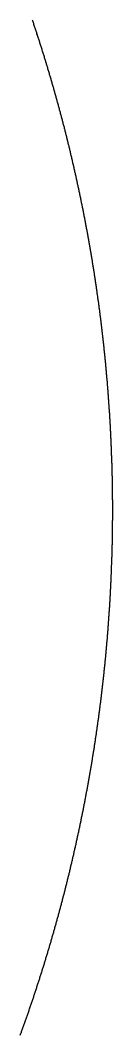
# Model space of a CAD drawing. Header units: metres. Extents: x -19.4 to 17.8, y -17.8 to 29.1.
# Drawn here: x 16.73 to 17.8, y -6.07 to 5.67 of the extents above; entities that cross this region are included whole.
import ezdxf

# ---------------------------------------------------------------- set-up
doc = ezdxf.new("R2010")
doc.units = ezdxf.units.M

msp = doc.modelspace()

# ---------------------------------------------------------------- linework, layer by layer
for p, q in [((16.877, 5.661), (16.873, 5.671)), ((16.881, 5.65), (16.877, 5.661)), ((16.884, 5.639), (16.881, 5.65)), ((16.888, 5.629), (16.884, 5.639)), ((16.891, 5.618), (16.888, 5.629)), ((16.895, 5.608), (16.891, 5.618)), ((16.898, 5.597), (16.895, 5.608)), ((16.902, 5.586), (16.898, 5.597)), ((16.905, 5.576), (16.902, 5.586)), ((16.909, 5.565), (16.905, 5.576)), ((16.912, 5.555), (16.909, 5.565)), ((16.916, 5.544), (16.912, 5.555)), ((16.919, 5.533), (16.916, 5.544)), ((16.923, 5.523), (16.919, 5.533)), ((16.926, 5.512), (16.923, 5.523)), ((16.93, 5.501), (16.926, 5.512)), ((16.933, 5.491), (16.93, 5.501)), ((16.937, 5.48), (16.933, 5.491)), ((16.94, 5.469), (16.937, 5.48)), ((16.943, 5.459), (16.94, 5.469)), ((16.947, 5.448), (16.943, 5.459)), ((16.95, 5.437), (16.947, 5.448)), ((16.954, 5.427), (16.95, 5.437)), ((16.957, 5.416), (16.954, 5.427)), ((16.96, 5.406), (16.957, 5.416)), ((16.964, 5.395), (16.96, 5.406)), ((16.967, 5.384), (16.964, 5.395)), ((16.971, 5.374), (16.967, 5.384)), ((16.974, 5.363), (16.971, 5.374)), ((16.977, 5.352), (16.974, 5.363)), ((16.981, 5.342), (16.977, 5.352)), ((16.984, 5.331), (16.981, 5.342)), ((16.987, 5.32), (16.984, 5.331)), ((16.991, 5.31), (16.987, 5.32)), ((16.994, 5.299), (16.991, 5.31)), ((16.997, 5.288), (16.994, 5.299)), ((17.001, 5.277), (16.997, 5.288)), ((17.004, 5.267), (17.001, 5.277)), ((17.007, 5.256), (17.004, 5.267)), ((17.011, 5.245), (17.007, 5.256)), ((17.014, 5.235), (17.011, 5.245)), ((17.017, 5.224), (17.014, 5.235)), ((17.021, 5.213), (17.017, 5.224)), ((17.024, 5.203), (17.021, 5.213)), ((17.027, 5.192), (17.024, 5.203)), ((17.03, 5.181), (17.027, 5.192)), ((17.034, 5.171), (17.03, 5.181)), ((17.037, 5.16), (17.034, 5.171)), ((17.04, 5.149), (17.037, 5.16)), ((17.043, 5.138), (17.04, 5.149)), ((17.047, 5.128), (17.043, 5.138)), ((17.05, 5.117), (17.047, 5.128)), ((17.053, 5.106), (17.05, 5.117)), ((17.056, 5.096), (17.053, 5.106)), ((17.059, 5.085), (17.056, 5.096)), ((17.063, 5.074), (17.059, 5.085)), ((17.066, 5.063), (17.063, 5.074)), ((17.069, 5.053), (17.066, 5.063)), ((17.072, 5.042), (17.069, 5.053)), ((17.075, 5.031), (17.072, 5.042)), ((17.078, 5.02), (17.075, 5.031)), ((17.082, 5.01), (17.078, 5.02)), ((17.085, 4.999), (17.082, 5.01)), ((17.088, 4.988), (17.085, 4.999)), ((17.091, 4.978), (17.088, 4.988)), ((17.094, 4.967), (17.091, 4.978)), ((17.097, 4.956), (17.094, 4.967)), ((17.1, 4.945), (17.097, 4.956)), ((17.103, 4.935), (17.1, 4.945)), ((17.106, 4.924), (17.103, 4.935)), ((17.11, 4.913), (17.106, 4.924)), ((17.113, 4.902), (17.11, 4.913)), ((17.116, 4.892), (17.113, 4.902)), ((17.119, 4.881), (17.116, 4.892)), ((17.122, 4.87), (17.119, 4.881)), ((17.125, 4.859), (17.122, 4.87)), ((17.128, 4.849), (17.125, 4.859)), ((17.131, 4.838), (17.128, 4.849)), ((17.134, 4.827), (17.131, 4.838)), ((17.137, 4.816), (17.134, 4.827)), ((17.14, 4.805), (17.137, 4.816)), ((17.143, 4.795), (17.14, 4.805)), ((17.146, 4.784), (17.143, 4.795)), ((17.149, 4.773), (17.146, 4.784)), ((17.152, 4.762), (17.149, 4.773)), ((17.155, 4.752), (17.152, 4.762)), ((17.158, 4.741), (17.155, 4.752)), ((17.161, 4.73), (17.158, 4.741)), ((17.164, 4.719), (17.161, 4.73)), ((17.167, 4.708), (17.164, 4.719)), ((17.17, 4.698), (17.167, 4.708)), ((17.173, 4.687), (17.17, 4.698)), ((17.176, 4.676), (17.173, 4.687)), ((17.179, 4.665), (17.176, 4.676)), ((17.182, 4.654), (17.179, 4.665)), ((17.185, 4.644), (17.182, 4.654)), ((17.188, 4.633), (17.185, 4.644)), ((17.19, 4.622), (17.188, 4.633)), ((17.193, 4.611), (17.19, 4.622)), ((17.196, 4.6), (17.193, 4.611)), ((17.199, 4.59), (17.196, 4.6)), ((17.202, 4.579), (17.199, 4.59)), ((17.205, 4.568), (17.202, 4.579)), ((17.208, 4.557), (17.205, 4.568)), ((17.211, 4.546), (17.208, 4.557)), ((17.213, 4.536), (17.211, 4.546)), ((17.216, 4.525), (17.213, 4.536)), ((17.219, 4.514), (17.216, 4.525)), ((17.222, 4.503), (17.219, 4.514)), ((17.225, 4.492), (17.222, 4.503)), ((17.228, 4.482), (17.225, 4.492)), ((17.23, 4.471), (17.228, 4.482)), ((17.233, 4.46), (17.23, 4.471)), ((17.236, 4.449), (17.233, 4.46)), ((17.239, 4.438), (17.236, 4.449)), ((17.242, 4.427), (17.239, 4.438)), ((17.244, 4.417), (17.242, 4.427)), ((17.247, 4.406), (17.244, 4.417)), ((17.25, 4.395), (17.247, 4.406)), ((17.253, 4.384), (17.25, 4.395)), ((17.255, 4.373), (17.253, 4.384)), ((17.258, 4.362), (17.255, 4.373)), ((17.261, 4.351), (17.258, 4.362)), ((17.264, 4.341), (17.261, 4.351)), ((17.266, 4.33), (17.264, 4.341)), ((17.269, 4.319), (17.266, 4.33)), ((17.272, 4.308), (17.269, 4.319)), ((17.275, 4.297), (17.272, 4.308)), ((17.277, 4.286), (17.275, 4.297)), ((17.28, 4.276), (17.277, 4.286)), ((17.283, 4.265), (17.28, 4.276)), ((17.285, 4.254), (17.283, 4.265)), ((17.288, 4.243), (17.285, 4.254)), ((17.291, 4.232), (17.288, 4.243)), ((17.293, 4.221), (17.291, 4.232)), ((17.296, 4.21), (17.293, 4.221)), ((17.299, 4.199), (17.296, 4.21)), ((17.301, 4.189), (17.299, 4.199)), ((17.304, 4.178), (17.301, 4.189)), ((17.306, 4.167), (17.304, 4.178)), ((17.309, 4.156), (17.306, 4.167)), ((17.312, 4.145), (17.309, 4.156)), ((17.314, 4.134), (17.312, 4.145)), ((17.317, 4.123), (17.314, 4.134)), ((17.319, 4.112), (17.317, 4.123)), ((17.322, 4.102), (17.319, 4.112)), ((17.325, 4.091), (17.322, 4.102)), ((17.327, 4.08), (17.325, 4.091)), ((17.33, 4.069), (17.327, 4.08)), ((17.332, 4.058), (17.33, 4.069)), ((17.335, 4.047), (17.332, 4.058)), ((17.337, 4.036), (17.335, 4.047)), ((17.34, 4.025), (17.337, 4.036)), ((17.342, 4.014), (17.34, 4.025)), ((17.345, 4.004), (17.342, 4.014)), ((17.347, 3.993), (17.345, 4.004)), ((17.35, 3.982), (17.347, 3.993)), ((17.352, 3.971), (17.35, 3.982)), ((17.355, 3.96), (17.352, 3.971)), ((17.357, 3.949), (17.355, 3.96)), ((17.36, 3.938), (17.357, 3.949)), ((17.362, 3.927), (17.36, 3.938)), ((17.365, 3.916), (17.362, 3.927)), ((17.367, 3.905), (17.365, 3.916)), ((17.37, 3.894), (17.367, 3.905)), ((17.372, 3.884), (17.37, 3.894)), ((17.375, 3.873), (17.372, 3.884)), ((17.377, 3.862), (17.375, 3.873)), ((17.379, 3.851), (17.377, 3.862)), ((17.382, 3.84), (17.379, 3.851)), ((17.384, 3.829), (17.382, 3.84)), ((17.387, 3.818), (17.384, 3.829)), ((17.389, 3.807), (17.387, 3.818)), ((17.391, 3.796), (17.389, 3.807)), ((17.394, 3.785), (17.391, 3.796)), ((17.396, 3.774), (17.394, 3.785)), ((17.399, 3.763), (17.396, 3.774)), ((17.401, 3.752), (17.399, 3.763)), ((17.403, 3.741), (17.401, 3.752)), ((17.406, 3.731), (17.403, 3.741)), ((17.408, 3.72), (17.406, 3.731)), ((17.41, 3.709), (17.408, 3.72)), ((17.413, 3.698), (17.41, 3.709)), ((17.415, 3.687), (17.413, 3.698)), ((17.417, 3.676), (17.415, 3.687)), ((17.42, 3.665), (17.417, 3.676)), ((17.422, 3.654), (17.42, 3.665)), ((17.424, 3.643), (17.422, 3.654)), ((17.426, 3.632), (17.424, 3.643)), ((17.429, 3.621), (17.426, 3.632)), ((17.431, 3.61), (17.429, 3.621)), ((17.433, 3.599), (17.431, 3.61)), ((17.436, 3.588), (17.433, 3.599)), ((17.438, 3.577), (17.436, 3.588)), ((17.44, 3.566), (17.438, 3.577)), ((17.442, 3.555), (17.44, 3.566)), ((17.445, 3.544), (17.442, 3.555)), ((17.447, 3.533), (17.445, 3.544)), ((17.449, 3.522), (17.447, 3.533)), ((17.451, 3.512), (17.449, 3.522)), ((17.453, 3.501), (17.451, 3.512)), ((17.456, 3.49), (17.453, 3.501)), ((17.458, 3.479), (17.456, 3.49)), ((17.46, 3.468), (17.458, 3.479)), ((17.462, 3.457), (17.46, 3.468)), ((17.464, 3.446), (17.462, 3.457)), ((17.466, 3.435), (17.464, 3.446)), ((17.469, 3.424), (17.466, 3.435)), ((17.471, 3.413), (17.469, 3.424)), ((17.473, 3.402), (17.471, 3.413)), ((17.475, 3.391), (17.473, 3.402)), ((17.477, 3.38), (17.475, 3.391)), ((17.479, 3.369), (17.477, 3.38)), ((17.481, 3.358), (17.479, 3.369)), ((17.483, 3.347), (17.481, 3.358)), ((17.486, 3.336), (17.483, 3.347)), ((17.488, 3.325), (17.486, 3.336)), ((17.49, 3.314), (17.488, 3.325)), ((17.492, 3.303), (17.49, 3.314)), ((17.494, 3.292), (17.492, 3.303)), ((17.496, 3.281), (17.494, 3.292)), ((17.498, 3.27), (17.496, 3.281)), ((17.5, 3.259), (17.498, 3.27)), ((17.502, 3.248), (17.5, 3.259)), ((17.504, 3.237), (17.502, 3.248)), ((17.506, 3.226), (17.504, 3.237)), ((17.508, 3.215), (17.506, 3.226)), ((17.51, 3.204), (17.508, 3.215)), ((17.512, 3.193), (17.51, 3.204)), ((17.514, 3.182), (17.512, 3.193)), ((17.516, 3.171), (17.514, 3.182)), ((17.518, 3.16), (17.516, 3.171)), ((17.52, 3.149), (17.518, 3.16)), ((17.522, 3.138), (17.52, 3.149)), ((17.524, 3.127), (17.522, 3.138)), ((17.526, 3.116), (17.524, 3.127)), ((17.528, 3.105), (17.526, 3.116)), ((17.53, 3.094), (17.528, 3.105)), ((17.532, 3.083), (17.53, 3.094)), ((17.534, 3.072), (17.532, 3.083)), ((17.536, 3.061), (17.534, 3.072)), ((17.538, 3.05), (17.536, 3.061)), ((17.54, 3.039), (17.538, 3.05)), ((17.542, 3.028), (17.54, 3.039)), ((17.543, 3.017), (17.542, 3.028)), ((17.545, 3.006), (17.543, 3.017)), ((17.547, 2.995), (17.545, 3.006)), ((17.549, 2.984), (17.547, 2.995)), ((17.551, 2.973), (17.549, 2.984)), ((17.553, 2.962), (17.551, 2.973)), ((17.555, 2.951), (17.553, 2.962)), ((17.557, 2.94), (17.555, 2.951)), ((17.558, 2.928), (17.557, 2.94)), ((17.56, 2.917), (17.558, 2.928)), ((17.562, 2.906), (17.56, 2.917)), ((17.564, 2.895), (17.562, 2.906)), ((17.566, 2.884), (17.564, 2.895)), ((17.567, 2.873), (17.566, 2.884)), ((17.569, 2.862), (17.567, 2.873)), ((17.571, 2.851), (17.569, 2.862)), ((17.573, 2.84), (17.571, 2.851)), ((17.575, 2.829), (17.573, 2.84)), ((17.576, 2.818), (17.575, 2.829)), ((17.578, 2.807), (17.576, 2.818)), ((17.58, 2.796), (17.578, 2.807)), ((17.582, 2.785), (17.58, 2.796)), ((17.583, 2.774), (17.582, 2.785)), ((17.585, 2.763), (17.583, 2.774)), ((17.587, 2.752), (17.585, 2.763)), ((17.589, 2.741), (17.587, 2.752)), ((17.59, 2.73), (17.589, 2.741)), ((17.592, 2.719), (17.59, 2.73)), ((17.594, 2.708), (17.592, 2.719)), ((17.595, 2.697), (17.594, 2.708)), ((17.597, 2.685), (17.595, 2.697)), ((17.599, 2.674), (17.597, 2.685)), ((17.601, 2.663), (17.599, 2.674)), ((17.602, 2.652), (17.601, 2.663)), ((17.604, 2.641), (17.602, 2.652)), ((17.606, 2.63), (17.604, 2.641)), ((17.607, 2.619), (17.606, 2.63)), ((17.609, 2.608), (17.607, 2.619)), ((17.61, 2.597), (17.609, 2.608)), ((17.612, 2.586), (17.61, 2.597)), ((17.614, 2.575), (17.612, 2.586)), ((17.615, 2.564), (17.614, 2.575)), ((17.617, 2.553), (17.615, 2.564)), ((17.619, 2.542), (17.617, 2.553)), ((17.62, 2.531), (17.619, 2.542)), ((17.622, 2.519), (17.62, 2.531)), ((17.623, 2.508), (17.622, 2.519)), ((17.625, 2.497), (17.623, 2.508)), ((17.626, 2.486), (17.625, 2.497)), ((17.628, 2.475), (17.626, 2.486)), ((17.63, 2.464), (17.628, 2.475)), ((17.631, 2.453), (17.63, 2.464)), ((17.633, 2.442), (17.631, 2.453)), ((17.634, 2.431), (17.633, 2.442)), ((17.636, 2.42), (17.634, 2.431)), ((17.637, 2.409), (17.636, 2.42)), ((17.639, 2.398), (17.637, 2.409)), ((17.64, 2.387), (17.639, 2.398)), ((17.642, 2.375), (17.64, 2.387)), ((17.643, 2.364), (17.642, 2.375)), ((17.645, 2.353), (17.643, 2.364)), ((17.646, 2.342), (17.645, 2.353)), ((17.648, 2.331), (17.646, 2.342)), ((17.649, 2.32), (17.648, 2.331)), ((17.651, 2.309), (17.649, 2.32)), ((17.652, 2.298), (17.651, 2.309)), ((17.653, 2.287), (17.652, 2.298)), ((17.655, 2.276), (17.653, 2.287)), ((17.656, 2.265), (17.655, 2.276)), ((17.658, 2.253), (17.656, 2.265)), ((17.659, 2.242), (17.658, 2.253)), ((17.661, 2.231), (17.659, 2.242)), ((17.662, 2.22), (17.661, 2.231)), ((17.663, 2.209), (17.662, 2.22)), ((17.665, 2.198), (17.663, 2.209)), ((17.666, 2.187), (17.665, 2.198)), ((17.667, 2.176), (17.666, 2.187)), ((17.669, 2.165), (17.667, 2.176)), ((17.67, 2.154), (17.669, 2.165)), ((17.672, 2.142), (17.67, 2.154)), ((17.673, 2.131), (17.672, 2.142)), ((17.674, 2.12), (17.673, 2.131)), ((17.676, 2.109), (17.674, 2.12)), ((17.677, 2.098), (17.676, 2.109)), ((17.678, 2.087), (17.677, 2.098)), ((17.679, 2.076), (17.678, 2.087)), ((17.681, 2.065), (17.679, 2.076)), ((17.682, 2.054), (17.681, 2.065)), ((17.683, 2.042), (17.682, 2.054)), ((17.685, 2.031), (17.683, 2.042)), ((17.686, 2.02), (17.685, 2.031)), ((17.687, 2.009), (17.686, 2.02)), ((17.688, 1.998), (17.687, 2.009)), ((17.69, 1.987), (17.688, 1.998)), ((17.691, 1.976), (17.69, 1.987)), ((17.692, 1.965), (17.691, 1.976)), ((17.693, 1.954), (17.692, 1.965)), ((17.695, 1.942), (17.693, 1.954)), ((17.696, 1.931), (17.695, 1.942)), ((17.697, 1.92), (17.696, 1.931)), ((17.698, 1.909), (17.697, 1.92)), ((17.699, 1.898), (17.698, 1.909)), ((17.701, 1.887), (17.699, 1.898)), ((17.702, 1.876), (17.701, 1.887)), ((17.703, 1.865), (17.702, 1.876)), ((17.704, 1.853), (17.703, 1.865)), ((17.705, 1.842), (17.704, 1.853)), ((17.706, 1.831), (17.705, 1.842)), ((17.708, 1.82), (17.706, 1.831)), ((17.709, 1.809), (17.708, 1.82)), ((17.71, 1.798), (17.709, 1.809)), ((17.711, 1.787), (17.71, 1.798)), ((17.712, 1.776), (17.711, 1.787)), ((17.713, 1.764), (17.712, 1.776)), ((17.714, 1.753), (17.713, 1.764)), ((17.715, 1.742), (17.714, 1.753)), ((17.717, 1.731), (17.715, 1.742)), ((17.718, 1.72), (17.717, 1.731)), ((17.719, 1.709), (17.718, 1.72)), ((17.72, 1.698), (17.719, 1.709)), ((17.721, 1.687), (17.72, 1.698)), ((17.722, 1.675), (17.721, 1.687)), ((17.723, 1.664), (17.722, 1.675)), ((17.724, 1.653), (17.723, 1.664)), ((17.725, 1.642), (17.724, 1.653)), ((17.726, 1.631), (17.725, 1.642)), ((17.727, 1.62), (17.726, 1.631)), ((17.728, 1.609), (17.727, 1.62)), ((17.729, 1.597), (17.728, 1.609)), ((17.73, 1.586), (17.729, 1.597)), ((17.731, 1.575), (17.73, 1.586)), ((17.732, 1.564), (17.731, 1.575)), ((17.733, 1.553), (17.732, 1.564)), ((17.734, 1.542), (17.733, 1.553)), ((17.735, 1.531), (17.734, 1.542)), ((17.736, 1.519), (17.735, 1.531)), ((17.737, 1.508), (17.736, 1.519)), ((17.738, 1.497), (17.737, 1.508)), ((17.739, 1.486), (17.738, 1.497)), ((17.74, 1.475), (17.739, 1.486)), ((17.741, 1.464), (17.74, 1.475)), ((17.742, 1.453), (17.741, 1.464)), ((17.742, 1.441), (17.742, 1.453)), ((17.743, 1.43), (17.742, 1.441)), ((17.744, 1.419), (17.743, 1.43)), ((17.745, 1.408), (17.744, 1.419)), ((17.746, 1.397), (17.745, 1.408)), ((17.747, 1.386), (17.746, 1.397)), ((17.748, 1.374), (17.747, 1.386)), ((17.749, 1.363), (17.748, 1.374)), ((17.749, 1.352), (17.749, 1.363)), ((17.75, 1.341), (17.749, 1.352)), ((17.751, 1.33), (17.75, 1.341)), ((17.752, 1.319), (17.751, 1.33)), ((17.753, 1.308), (17.752, 1.319)), ((17.754, 1.296), (17.753, 1.308)), ((17.754, 1.285), (17.754, 1.296)), ((17.755, 1.274), (17.754, 1.285)), ((17.756, 1.263), (17.755, 1.274)), ((17.757, 1.252), (17.756, 1.263)), ((17.758, 1.241), (17.757, 1.252)), ((17.758, 1.229), (17.758, 1.241)), ((17.759, 1.218), (17.758, 1.229)), ((17.76, 1.207), (17.759, 1.218)), ((17.761, 1.196), (17.76, 1.207)), ((17.761, 1.185), (17.761, 1.196)), ((17.762, 1.174), (17.761, 1.185)), ((17.763, 1.162), (17.762, 1.174)), ((17.764, 1.151), (17.763, 1.162)), ((17.764, 1.14), (17.764, 1.151)), ((17.765, 1.129), (17.764, 1.14)), ((17.766, 1.118), (17.765, 1.129)), ((17.766, 1.107), (17.766, 1.118)), ((17.767, 1.096), (17.766, 1.107)), ((17.768, 1.084), (17.767, 1.096)), ((17.769, 1.073), (17.768, 1.084)), ((17.769, 1.062), (17.769, 1.073)), ((17.77, 1.051), (17.769, 1.062)), ((17.771, 1.04), (17.77, 1.051)), ((17.771, 1.029), (17.771, 1.04)), ((17.772, 1.017), (17.771, 1.029)), ((17.772, 1.006), (17.772, 1.017)), ((17.773, 0.995), (17.772, 1.006)), ((17.774, 0.984), (17.773, 0.995)), ((17.774, 0.973), (17.774, 0.984)), ((17.775, 0.962), (17.774, 0.973)), ((17.776, 0.95), (17.775, 0.962)), ((17.776, 0.939), (17.776, 0.95)), ((17.777, 0.928), (17.776, 0.939)), ((17.777, 0.917), (17.777, 0.928)), ((17.778, 0.906), (17.777, 0.917)), ((17.778, 0.894), (17.778, 0.906)), ((17.779, 0.883), (17.778, 0.894)), ((17.78, 0.872), (17.779, 0.883)), ((17.78, 0.861), (17.78, 0.872)), ((17.781, 0.85), (17.78, 0.861)), ((17.781, 0.839), (17.781, 0.85)), ((17.782, 0.827), (17.781, 0.839)), ((17.782, 0.816), (17.782, 0.827)), ((17.783, 0.805), (17.782, 0.816)), ((17.783, 0.794), (17.783, 0.805)), ((17.784, 0.783), (17.783, 0.794)), ((17.784, 0.772), (17.784, 0.783)), ((17.785, 0.76), (17.784, 0.772)), ((17.785, 0.749), (17.785, 0.76)), ((17.786, 0.738), (17.785, 0.749)), ((17.786, 0.727), (17.786, 0.738)), ((17.787, 0.716), (17.786, 0.727)), ((17.787, 0.705), (17.787, 0.716)), ((17.787, 0.693), (17.787, 0.705)), ((17.788, 0.682), (17.787, 0.693)), ((17.788, 0.671), (17.788, 0.682)), ((17.789, 0.66), (17.788, 0.671)), ((17.789, 0.649), (17.789, 0.66)), ((17.789, 0.637), (17.789, 0.649)), ((17.79, 0.626), (17.789, 0.637)), ((17.79, 0.615), (17.79, 0.626)), ((17.791, 0.604), (17.79, 0.615)), ((17.791, 0.593), (17.791, 0.604)), ((17.791, 0.582), (17.791, 0.593)), ((17.792, 0.57), (17.791, 0.582)), ((17.792, 0.559), (17.792, 0.57)), ((17.792, 0.548), (17.792, 0.559)), ((17.793, 0.537), (17.792, 0.548)), ((17.793, 0.526), (17.793, 0.537)), ((17.793, 0.514), (17.793, 0.526)), ((17.794, 0.503), (17.793, 0.514)), ((17.794, 0.492), (17.794, 0.503)), ((17.794, 0.481), (17.794, 0.492)), ((17.795, 0.47), (17.794, 0.481)), ((17.795, 0.459), (17.795, 0.47)), ((17.795, 0.447), (17.795, 0.459)), ((17.796, 0.436), (17.795, 0.447)), ((17.796, 0.425), (17.796, 0.436)), ((17.796, 0.414), (17.796, 0.425)), ((17.796, 0.403), (17.796, 0.414)), ((17.797, 0.391), (17.796, 0.403)), ((17.797, 0.38), (17.797, 0.391)), ((17.797, 0.369), (17.797, 0.38)), ((17.797, 0.358), (17.797, 0.369)), ((17.798, 0.347), (17.797, 0.358)), ((17.798, 0.336), (17.798, 0.347)), ((17.798, 0.324), (17.798, 0.336)), ((17.798, 0.313), (17.798, 0.324)), ((17.798, 0.302), (17.798, 0.313)), ((17.799, 0.291), (17.798, 0.302)), ((17.799, 0.28), (17.799, 0.291)), ((17.799, 0.268), (17.799, 0.28)), ((17.799, 0.257), (17.799, 0.268)), ((17.799, 0.246), (17.799, 0.257)), ((17.799, 0.235), (17.799, 0.246)), ((17.799, 0.224), (17.799, 0.235)), ((17.8, 0.213), (17.799, 0.224)), ((17.8, 0.201), (17.8, 0.213)), ((17.8, 0.19), (17.8, 0.201)), ((17.8, 0.179), (17.8, 0.19)), ((17.8, 0.168), (17.8, 0.179)), ((17.8, 0.157), (17.8, 0.168)), ((17.8, 0.145), (17.8, 0.157)), ((17.8, 0.134), (17.8, 0.145)), ((17.8, 0.123), (17.8, 0.134)), ((17.801, 0.112), (17.8, 0.123)), ((17.801, 0.101), (17.801, 0.112)), ((17.801, 0.089), (17.801, 0.101)), ((17.801, 0.078), (17.801, 0.089)), ((17.801, 0.067), (17.801, 0.078)), ((17.801, 0.056), (17.801, 0.067)), ((17.801, 0.045), (17.801, 0.056)), ((17.801, 0.034), (17.801, 0.045)), ((17.801, 0.022), (17.801, 0.034)), ((17.801, 0.011), (17.801, 0.022)), ((17.801, 0), (17.801, 0.011)), ((17.801, 0), (17.801, 0)), ((17.8, -0.123), (17.801, -0.112)), ((17.801, -0.011), (17.801, 0)), ((17.801, -0.022), (17.801, -0.011)), ((17.801, -0.034), (17.801, -0.022)), ((17.801, -0.045), (17.801, -0.034)), ((17.801, -0.056), (17.801, -0.045)), ((17.801, -0.067), (17.801, -0.056)), ((17.801, -0.078), (17.801, -0.067)), ((17.801, -0.089), (17.801, -0.078)), ((17.801, -0.101), (17.801, -0.089)), ((17.801, -0.112), (17.801, -0.101)), ((17.799, -0.224), (17.8, -0.213)), ((17.799, -0.235), (17.799, -0.224)), ((17.8, -0.134), (17.8, -0.123)), ((17.8, -0.145), (17.8, -0.134)), ((17.8, -0.157), (17.8, -0.145)), ((17.8, -0.168), (17.8, -0.157)), ((17.8, -0.179), (17.8, -0.168)), ((17.8, -0.19), (17.8, -0.179)), ((17.8, -0.201), (17.8, -0.19)), ((17.8, -0.213), (17.8, -0.201)), ((17.797, -0.358), (17.798, -0.347)), ((17.798, -0.302), (17.799, -0.291)), ((17.798, -0.313), (17.798, -0.302)), ((17.798, -0.324), (17.798, -0.313)), ((17.798, -0.336), (17.798, -0.324)), ((17.798, -0.347), (17.798, -0.336)), ((17.799, -0.246), (17.799, -0.235)), ((17.799, -0.257), (17.799, -0.246)), ((17.799, -0.268), (17.799, -0.257)), ((17.799, -0.28), (17.799, -0.268)), ((17.799, -0.291), (17.799, -0.28)), ((17.795, -0.447), (17.796, -0.436)), ((17.795, -0.459), (17.795, -0.447)), ((17.795, -0.47), (17.795, -0.459)), ((17.796, -0.403), (17.797, -0.391)), ((17.796, -0.414), (17.796, -0.403)), ((17.796, -0.425), (17.796, -0.414)), ((17.796, -0.436), (17.796, -0.425)), ((17.797, -0.369), (17.797, -0.358)), ((17.797, -0.38), (17.797, -0.369)), ((17.797, -0.391), (17.797, -0.38)), ((17.791, -0.582), (17.792, -0.57)), ((17.791, -0.593), (17.791, -0.582)), ((17.792, -0.548), (17.793, -0.537)), ((17.792, -0.559), (17.792, -0.548)), ((17.792, -0.57), (17.792, -0.559)), ((17.793, -0.514), (17.794, -0.503)), ((17.793, -0.526), (17.793, -0.514)), ((17.793, -0.537), (17.793, -0.526)), ((17.794, -0.481), (17.795, -0.47)), ((17.794, -0.492), (17.794, -0.481)), ((17.794, -0.503), (17.794, -0.492)), ((17.787, -0.693), (17.788, -0.682)), ((17.787, -0.705), (17.787, -0.693)), ((17.788, -0.671), (17.789, -0.66)), ((17.788, -0.682), (17.788, -0.671)), ((17.789, -0.637), (17.79, -0.626)), ((17.789, -0.649), (17.789, -0.637)), ((17.789, -0.66), (17.789, -0.649)), ((17.79, -0.615), (17.791, -0.604)), ((17.79, -0.626), (17.79, -0.615)), ((17.791, -0.604), (17.791, -0.593)), ((17.782, -0.816), (17.783, -0.805)), ((17.782, -0.827), (17.782, -0.816)), ((17.783, -0.794), (17.784, -0.783)), ((17.783, -0.805), (17.783, -0.794)), ((17.784, -0.772), (17.785, -0.76)), ((17.784, -0.783), (17.784, -0.772)), ((17.785, -0.749), (17.786, -0.738)), ((17.785, -0.76), (17.785, -0.749)), ((17.786, -0.727), (17.787, -0.716)), ((17.786, -0.738), (17.786, -0.727)), ((17.787, -0.716), (17.787, -0.705)), ((17.776, -0.939), (17.777, -0.928)), ((17.777, -0.917), (17.778, -0.906)), ((17.777, -0.928), (17.777, -0.917)), ((17.778, -0.894), (17.779, -0.883)), ((17.778, -0.906), (17.778, -0.894)), ((17.779, -0.883), (17.78, -0.872)), ((17.78, -0.861), (17.781, -0.85)), ((17.78, -0.872), (17.78, -0.861)), ((17.781, -0.839), (17.782, -0.827)), ((17.781, -0.85), (17.781, -0.839)), ((17.769, -1.062), (17.77, -1.051)), ((17.77, -1.051), (17.771, -1.04)), ((17.771, -1.029), (17.772, -1.017)), ((17.771, -1.04), (17.771, -1.029)), ((17.772, -1.006), (17.773, -0.995)), ((17.772, -1.017), (17.772, -1.006)), ((17.773, -0.995), (17.774, -0.984)), ((17.774, -0.973), (17.775, -0.962)), ((17.774, -0.984), (17.774, -0.973)), ((17.775, -0.962), (17.776, -0.95)), ((17.776, -0.95), (17.776, -0.939)), ((17.762, -1.174), (17.763, -1.162)), ((17.763, -1.162), (17.764, -1.151)), ((17.764, -1.14), (17.765, -1.129)), ((17.764, -1.151), (17.764, -1.14)), ((17.765, -1.129), (17.766, -1.118)), ((17.766, -1.107), (17.767, -1.096)), ((17.766, -1.118), (17.766, -1.107)), ((17.767, -1.096), (17.768, -1.084)), ((17.768, -1.084), (17.769, -1.073)), ((17.769, -1.073), (17.769, -1.062)), ((17.754, -1.285), (17.755, -1.274)), ((17.754, -1.296), (17.754, -1.285)), ((17.755, -1.274), (17.756, -1.263)), ((17.756, -1.263), (17.757, -1.252)), ((17.757, -1.252), (17.758, -1.241)), ((17.758, -1.229), (17.759, -1.218)), ((17.758, -1.241), (17.758, -1.229)), ((17.759, -1.218), (17.76, -1.207)), ((17.76, -1.207), (17.761, -1.196)), ((17.761, -1.185), (17.762, -1.174)), ((17.761, -1.196), (17.761, -1.185)), ((17.744, -1.419), (17.745, -1.408)), ((17.745, -1.408), (17.746, -1.397)), ((17.746, -1.397), (17.747, -1.386)), ((17.747, -1.386), (17.748, -1.374)), ((17.748, -1.374), (17.749, -1.363)), ((17.749, -1.352), (17.75, -1.341)), ((17.749, -1.363), (17.749, -1.352)), ((17.75, -1.341), (17.751, -1.33)), ((17.751, -1.33), (17.752, -1.319)), ((17.752, -1.319), (17.753, -1.308)), ((17.753, -1.308), (17.754, -1.296)), ((17.735, -1.531), (17.736, -1.519)), ((17.736, -1.519), (17.737, -1.508)), ((17.737, -1.508), (17.738, -1.497)), ((17.738, -1.497), (17.739, -1.486)), ((17.739, -1.486), (17.74, -1.475)), ((17.74, -1.475), (17.741, -1.464)), ((17.741, -1.464), (17.742, -1.453)), ((17.742, -1.441), (17.743, -1.43)), ((17.742, -1.453), (17.742, -1.441)), ((17.743, -1.43), (17.744, -1.419)), ((17.724, -1.653), (17.725, -1.642)), ((17.725, -1.642), (17.726, -1.631)), ((17.726, -1.631), (17.727, -1.62)), ((17.727, -1.62), (17.728, -1.609)), ((17.728, -1.609), (17.729, -1.597)), ((17.729, -1.597), (17.73, -1.586)), ((17.73, -1.586), (17.731, -1.575)), ((17.731, -1.575), (17.732, -1.564)), ((17.732, -1.564), (17.733, -1.553)), ((17.733, -1.553), (17.734, -1.542)), ((17.734, -1.542), (17.735, -1.531)), ((17.713, -1.764), (17.714, -1.753)), ((17.714, -1.753), (17.715, -1.742)), ((17.715, -1.742), (17.717, -1.731)), ((17.717, -1.731), (17.718, -1.72)), ((17.718, -1.72), (17.719, -1.709)), ((17.719, -1.709), (17.72, -1.698)), ((17.72, -1.698), (17.721, -1.687)), ((17.721, -1.687), (17.722, -1.675)), ((17.722, -1.675), (17.723, -1.664)), ((17.723, -1.664), (17.724, -1.653)), ((17.701, -1.887), (17.702, -1.876)), ((17.702, -1.876), (17.703, -1.865)), ((17.703, -1.865), (17.704, -1.853)), ((17.704, -1.853), (17.705, -1.842)), ((17.705, -1.842), (17.706, -1.831)), ((17.706, -1.831), (17.708, -1.82)), ((17.708, -1.82), (17.709, -1.809)), ((17.709, -1.809), (17.71, -1.798)), ((17.71, -1.798), (17.711, -1.787)), ((17.711, -1.787), (17.712, -1.776)), ((17.712, -1.776), (17.713, -1.764)), ((17.688, -1.998), (17.69, -1.987)), ((17.69, -1.987), (17.691, -1.976)), ((17.691, -1.976), (17.692, -1.965)), ((17.692, -1.965), (17.693, -1.954)), ((17.693, -1.954), (17.695, -1.942)), ((17.695, -1.942), (17.696, -1.931)), ((17.696, -1.931), (17.697, -1.92)), ((17.697, -1.92), (17.698, -1.909)), ((17.698, -1.909), (17.699, -1.898)), ((17.699, -1.898), (17.701, -1.887)), ((17.674, -2.12), (17.676, -2.109)), ((17.676, -2.109), (17.677, -2.098)), ((17.677, -2.098), (17.678, -2.087)), ((17.678, -2.087), (17.679, -2.076)), ((17.679, -2.076), (17.681, -2.065)), ((17.681, -2.065), (17.682, -2.054)), ((17.682, -2.054), (17.683, -2.042)), ((17.683, -2.042), (17.685, -2.031)), ((17.685, -2.031), (17.686, -2.02)), ((17.686, -2.02), (17.687, -2.009)), ((17.687, -2.009), (17.688, -1.998)), ((17.661, -2.231), (17.662, -2.22)), ((17.662, -2.22), (17.663, -2.209)), ((17.663, -2.209), (17.665, -2.198)), ((17.665, -2.198), (17.666, -2.187)), ((17.666, -2.187), (17.667, -2.176)), ((17.667, -2.176), (17.669, -2.165)), ((17.669, -2.165), (17.67, -2.154)), ((17.67, -2.154), (17.672, -2.142)), ((17.672, -2.142), (17.673, -2.131)), ((17.673, -2.131), (17.674, -2.12)), ((17.645, -2.353), (17.646, -2.342)), ((17.646, -2.342), (17.648, -2.331)), ((17.648, -2.331), (17.649, -2.32)), ((17.649, -2.32), (17.651, -2.309)), ((17.651, -2.309), (17.652, -2.298)), ((17.652, -2.298), (17.653, -2.287)), ((17.653, -2.287), (17.655, -2.276)), ((17.655, -2.276), (17.656, -2.265)), ((17.656, -2.265), (17.658, -2.253)), ((17.658, -2.253), (17.659, -2.242)), ((17.659, -2.242), (17.661, -2.231)), ((17.628, -2.475), (17.63, -2.464)), ((17.63, -2.464), (17.631, -2.453)), ((17.631, -2.453), (17.633, -2.442)), ((17.633, -2.442), (17.634, -2.431)), ((17.634, -2.431), (17.636, -2.42)), ((17.636, -2.42), (17.637, -2.409)), ((17.637, -2.409), (17.639, -2.398)), ((17.639, -2.398), (17.64, -2.387)), ((17.64, -2.387), (17.642, -2.375)), ((17.642, -2.375), (17.643, -2.364)), ((17.643, -2.364), (17.645, -2.353)), ((17.612, -2.586), (17.614, -2.575)), ((17.614, -2.575), (17.615, -2.564)), ((17.615, -2.564), (17.617, -2.553)), ((17.617, -2.553), (17.619, -2.542)), ((17.619, -2.542), (17.62, -2.531)), ((17.62, -2.531), (17.622, -2.519)), ((17.622, -2.519), (17.623, -2.508)), ((17.623, -2.508), (17.625, -2.497)), ((17.625, -2.497), (17.626, -2.486)), ((17.626, -2.486), (17.628, -2.475)), ((17.594, -2.708), (17.595, -2.697)), ((17.595, -2.697), (17.597, -2.685)), ((17.597, -2.685), (17.599, -2.674)), ((17.599, -2.674), (17.601, -2.663)), ((17.601, -2.663), (17.602, -2.652)), ((17.602, -2.652), (17.604, -2.641)), ((17.604, -2.641), (17.606, -2.63)), ((17.606, -2.63), (17.607, -2.619)), ((17.607, -2.619), (17.609, -2.608)), ((17.609, -2.608), (17.61, -2.597)), ((17.61, -2.597), (17.612, -2.586)), ((17.576, -2.818), (17.578, -2.807)), ((17.578, -2.807), (17.58, -2.796)), ((17.58, -2.796), (17.582, -2.785)), ((17.582, -2.785), (17.583, -2.774)), ((17.583, -2.774), (17.585, -2.763)), ((17.585, -2.763), (17.587, -2.752)), ((17.587, -2.752), (17.589, -2.741)), ((17.589, -2.741), (17.59, -2.73)), ((17.59, -2.73), (17.592, -2.719)), ((17.592, -2.719), (17.594, -2.708)), ((17.557, -2.94), (17.558, -2.928)), ((17.558, -2.928), (17.56, -2.917)), ((17.56, -2.917), (17.562, -2.906)), ((17.562, -2.906), (17.564, -2.895)), ((17.564, -2.895), (17.566, -2.884)), ((17.566, -2.884), (17.567, -2.873)), ((17.567, -2.873), (17.569, -2.862)), ((17.569, -2.862), (17.571, -2.851)), ((17.571, -2.851), (17.573, -2.84)), ((17.573, -2.84), (17.575, -2.829)), ((17.575, -2.829), (17.576, -2.818)), ((17.536, -3.061), (17.538, -3.05)), ((17.538, -3.05), (17.54, -3.039)), ((17.54, -3.039), (17.542, -3.028)), ((17.542, -3.028), (17.543, -3.017)), ((17.543, -3.017), (17.545, -3.006)), ((17.545, -3.006), (17.547, -2.995)), ((17.547, -2.995), (17.549, -2.984)), ((17.549, -2.984), (17.551, -2.973)), ((17.551, -2.973), (17.553, -2.962)), ((17.553, -2.962), (17.555, -2.951)), ((17.555, -2.951), (17.557, -2.94)), ((17.516, -3.171), (17.518, -3.16)), ((17.518, -3.16), (17.52, -3.149)), ((17.52, -3.149), (17.522, -3.138)), ((17.522, -3.138), (17.524, -3.127)), ((17.524, -3.127), (17.526, -3.116)), ((17.526, -3.116), (17.528, -3.105)), ((17.528, -3.105), (17.53, -3.094)), ((17.53, -3.094), (17.532, -3.083)), ((17.532, -3.083), (17.534, -3.072)), ((17.534, -3.072), (17.536, -3.061)), ((17.494, -3.292), (17.496, -3.281)), ((17.496, -3.281), (17.498, -3.27)), ((17.498, -3.27), (17.5, -3.259)), ((17.5, -3.259), (17.502, -3.248)), ((17.502, -3.248), (17.504, -3.237)), ((17.504, -3.237), (17.506, -3.226)), ((17.506, -3.226), (17.508, -3.215)), ((17.508, -3.215), (17.51, -3.204)), ((17.51, -3.204), (17.512, -3.193)), ((17.512, -3.193), (17.514, -3.182)), ((17.514, -3.182), (17.516, -3.171)), ((17.471, -3.413), (17.473, -3.402)), ((17.473, -3.402), (17.475, -3.391)), ((17.475, -3.391), (17.477, -3.38)), ((17.477, -3.38), (17.479, -3.369)), ((17.479, -3.369), (17.481, -3.358)), ((17.481, -3.358), (17.483, -3.347)), ((17.483, -3.347), (17.486, -3.336)), ((17.486, -3.336), (17.488, -3.325)), ((17.488, -3.325), (17.49, -3.314)), ((17.49, -3.314), (17.492, -3.303)), ((17.492, -3.303), (17.494, -3.292)), ((17.449, -3.522), (17.451, -3.512)), ((17.451, -3.512), (17.453, -3.501)), ((17.453, -3.501), (17.456, -3.49)), ((17.456, -3.49), (17.458, -3.479)), ((17.458, -3.479), (17.46, -3.468)), ((17.46, -3.468), (17.462, -3.457)), ((17.462, -3.457), (17.464, -3.446)), ((17.464, -3.446), (17.466, -3.435)), ((17.466, -3.435), (17.469, -3.424)), ((17.469, -3.424), (17.471, -3.413)), ((17.424, -3.643), (17.426, -3.632)), ((17.426, -3.632), (17.429, -3.621)), ((17.429, -3.621), (17.431, -3.61)), ((17.431, -3.61), (17.433, -3.599)), ((17.433, -3.599), (17.435, -3.588)), ((17.435, -3.588), (17.438, -3.577)), ((17.438, -3.577), (17.44, -3.566)), ((17.44, -3.566), (17.442, -3.555)), ((17.442, -3.555), (17.444, -3.544)), ((17.444, -3.544), (17.447, -3.533)), ((17.447, -3.533), (17.449, -3.522)), ((17.399, -3.763), (17.401, -3.752)), ((17.401, -3.752), (17.403, -3.741)), ((17.403, -3.741), (17.406, -3.731)), ((17.406, -3.731), (17.408, -3.72)), ((17.408, -3.72), (17.41, -3.709)), ((17.41, -3.709), (17.413, -3.698)), ((17.413, -3.698), (17.415, -3.687)), ((17.415, -3.687), (17.417, -3.676)), ((17.417, -3.676), (17.42, -3.665)), ((17.42, -3.665), (17.422, -3.654)), ((17.422, -3.654), (17.424, -3.643)), ((17.372, -3.884), (17.375, -3.873)), ((17.375, -3.873), (17.377, -3.862)), ((17.377, -3.862), (17.379, -3.851)), ((17.379, -3.851), (17.382, -3.84)), ((17.382, -3.84), (17.384, -3.829)), ((17.384, -3.829), (17.387, -3.818)), ((17.387, -3.818), (17.389, -3.807)), ((17.389, -3.807), (17.391, -3.796)), ((17.391, -3.796), (17.394, -3.785)), ((17.394, -3.785), (17.396, -3.774)), ((17.396, -3.774), (17.399, -3.763)), ((17.347, -3.993), (17.35, -3.982)), ((17.35, -3.982), (17.352, -3.971)), ((17.352, -3.971), (17.355, -3.96)), ((17.355, -3.96), (17.357, -3.949)), ((17.357, -3.949), (17.36, -3.938)), ((17.36, -3.938), (17.362, -3.927)), ((17.362, -3.927), (17.365, -3.916)), ((17.365, -3.916), (17.367, -3.905)), ((17.367, -3.905), (17.37, -3.894)), ((17.37, -3.894), (17.372, -3.884)), ((17.319, -4.112), (17.322, -4.102)), ((17.322, -4.102), (17.325, -4.091)), ((17.325, -4.091), (17.327, -4.08)), ((17.327, -4.08), (17.33, -4.069)), ((17.33, -4.069), (17.332, -4.058)), ((17.332, -4.058), (17.335, -4.047)), ((17.335, -4.047), (17.337, -4.036)), ((17.337, -4.036), (17.34, -4.025)), ((17.34, -4.025), (17.342, -4.014)), ((17.342, -4.014), (17.345, -4.004)), ((17.345, -4.004), (17.347, -3.993)), ((17.291, -4.232), (17.293, -4.221)), ((17.293, -4.221), (17.296, -4.21)), ((17.296, -4.21), (17.298, -4.199)), ((17.298, -4.199), (17.301, -4.189)), ((17.301, -4.189), (17.304, -4.178)), ((17.304, -4.178), (17.306, -4.167)), ((17.306, -4.167), (17.309, -4.156)), ((17.309, -4.156), (17.312, -4.145)), ((17.312, -4.145), (17.314, -4.134)), ((17.314, -4.134), (17.317, -4.123)), ((17.317, -4.123), (17.319, -4.112)), ((17.261, -4.351), (17.264, -4.341)), ((17.264, -4.341), (17.266, -4.33)), ((17.266, -4.33), (17.269, -4.319)), ((17.269, -4.319), (17.272, -4.308)), ((17.272, -4.308), (17.274, -4.297)), ((17.274, -4.297), (17.277, -4.286)), ((17.277, -4.286), (17.28, -4.275)), ((17.28, -4.275), (17.283, -4.265)), ((17.283, -4.265), (17.285, -4.254)), ((17.285, -4.254), (17.288, -4.243)), ((17.288, -4.243), (17.291, -4.232)), ((17.233, -4.46), (17.236, -4.449)), ((17.236, -4.449), (17.239, -4.438)), ((17.239, -4.438), (17.242, -4.427)), ((17.242, -4.427), (17.244, -4.417)), ((17.244, -4.417), (17.247, -4.406)), ((17.247, -4.406), (17.25, -4.395)), ((17.25, -4.395), (17.253, -4.384)), ((17.253, -4.384), (17.255, -4.373)), ((17.255, -4.373), (17.258, -4.362)), ((17.258, -4.362), (17.261, -4.351)), ((17.202, -4.579), (17.205, -4.568)), ((17.205, -4.568), (17.208, -4.557)), ((17.208, -4.557), (17.211, -4.546)), ((17.211, -4.546), (17.213, -4.536)), ((17.213, -4.536), (17.216, -4.525)), ((17.216, -4.525), (17.219, -4.514)), ((17.219, -4.514), (17.222, -4.503)), ((17.222, -4.503), (17.225, -4.492)), ((17.225, -4.492), (17.228, -4.481)), ((17.228, -4.481), (17.23, -4.471)), ((17.23, -4.471), (17.233, -4.46)), ((17.17, -4.698), (17.173, -4.687)), ((17.173, -4.687), (17.176, -4.676)), ((17.176, -4.676), (17.179, -4.665)), ((17.179, -4.665), (17.182, -4.654)), ((17.182, -4.654), (17.185, -4.644)), ((17.185, -4.644), (17.187, -4.633)), ((17.187, -4.633), (17.19, -4.622)), ((17.19, -4.622), (17.193, -4.611)), ((17.193, -4.611), (17.196, -4.6)), ((17.196, -4.6), (17.199, -4.59)), ((17.199, -4.59), (17.202, -4.579)), ((17.137, -4.816), (17.14, -4.805)), ((17.14, -4.805), (17.143, -4.795)), ((17.143, -4.795), (17.146, -4.784)), ((17.146, -4.784), (17.149, -4.773)), ((17.149, -4.773), (17.152, -4.762)), ((17.152, -4.762), (17.155, -4.752)), ((17.155, -4.752), (17.158, -4.741)), ((17.158, -4.741), (17.161, -4.73)), ((17.161, -4.73), (17.164, -4.719)), ((17.164, -4.719), (17.167, -4.708)), ((17.167, -4.708), (17.17, -4.698)), ((17.103, -4.935), (17.106, -4.924)), ((17.106, -4.924), (17.109, -4.913)), ((17.109, -4.913), (17.113, -4.902)), ((17.113, -4.902), (17.116, -4.892)), ((17.116, -4.892), (17.119, -4.881)), ((17.119, -4.881), (17.122, -4.87)), ((17.122, -4.87), (17.125, -4.859)), ((17.125, -4.859), (17.128, -4.849)), ((17.128, -4.849), (17.131, -4.838)), ((17.131, -4.838), (17.134, -4.827)), ((17.134, -4.827), (17.137, -4.816)), ((17.069, -5.053), (17.072, -5.042)), ((17.072, -5.042), (17.075, -5.031)), ((17.075, -5.031), (17.078, -5.02)), ((17.078, -5.02), (17.081, -5.01)), ((17.081, -5.01), (17.085, -4.999)), ((17.085, -4.999), (17.088, -4.988)), ((17.088, -4.988), (17.091, -4.978)), ((17.091, -4.978), (17.094, -4.967)), ((17.094, -4.967), (17.097, -4.956)), ((17.097, -4.956), (17.1, -4.945)), ((17.1, -4.945), (17.103, -4.935)), ((17.033, -5.171), (17.037, -5.16)), ((17.037, -5.16), (17.04, -5.149)), ((17.04, -5.149), (17.043, -5.138)), ((17.043, -5.138), (17.046, -5.128)), ((17.046, -5.128), (17.05, -5.117)), ((17.05, -5.117), (17.053, -5.106)), ((17.053, -5.106), (17.056, -5.096)), ((17.056, -5.096), (17.059, -5.085)), ((17.059, -5.085), (17.062, -5.074)), ((17.062, -5.074), (17.066, -5.063)), ((17.066, -5.063), (17.069, -5.053)), ((16.997, -5.288), (17.001, -5.277)), ((17.001, -5.277), (17.004, -5.267)), ((17.004, -5.267), (17.007, -5.256)), ((17.007, -5.256), (17.011, -5.245)), ((17.011, -5.245), (17.014, -5.235)), ((17.014, -5.235), (17.017, -5.224)), ((17.017, -5.224), (17.02, -5.213)), ((17.02, -5.213), (17.024, -5.203)), ((17.024, -5.203), (17.027, -5.192)), ((17.027, -5.192), (17.03, -5.181)), ((17.03, -5.181), (17.033, -5.171)), ((16.96, -5.405), (16.964, -5.395)), ((16.964, -5.395), (16.967, -5.384)), ((16.967, -5.384), (16.97, -5.373)), ((16.97, -5.373), (16.974, -5.363)), ((16.974, -5.363), (16.977, -5.352)), ((16.977, -5.352), (16.981, -5.341)), ((16.981, -5.341), (16.984, -5.331)), ((16.984, -5.331), (16.987, -5.32)), ((16.987, -5.32), (16.991, -5.309)), ((16.991, -5.309), (16.994, -5.299)), ((16.994, -5.299), (16.997, -5.288)), ((16.923, -5.523), (16.926, -5.512)), ((16.926, -5.512), (16.929, -5.501)), ((16.929, -5.501), (16.933, -5.491)), ((16.933, -5.491), (16.936, -5.48)), ((16.936, -5.48), (16.94, -5.469)), ((16.94, -5.469), (16.943, -5.459)), ((16.943, -5.459), (16.947, -5.448)), ((16.947, -5.448), (16.95, -5.437)), ((16.95, -5.437), (16.954, -5.427)), ((16.954, -5.427), (16.957, -5.416)), ((16.957, -5.416), (16.96, -5.405)), ((16.884, -5.639), (16.888, -5.629)), ((16.888, -5.629), (16.891, -5.618)), ((16.891, -5.618), (16.895, -5.608)), ((16.895, -5.608), (16.898, -5.597)), ((16.898, -5.597), (16.902, -5.586)), ((16.902, -5.586), (16.905, -5.576)), ((16.905, -5.576), (16.909, -5.565)), ((16.909, -5.565), (16.912, -5.554)), ((16.912, -5.554), (16.916, -5.544)), ((16.916, -5.544), (16.919, -5.533)), ((16.919, -5.533), (16.923, -5.523)), ((16.845, -5.756), (16.848, -5.745)), ((16.848, -5.745), (16.852, -5.735)), ((16.852, -5.735), (16.855, -5.724)), ((16.855, -5.724), (16.859, -5.714)), ((16.859, -5.714), (16.863, -5.703)), ((16.863, -5.703), (16.866, -5.692)), ((16.866, -5.692), (16.87, -5.682)), ((16.87, -5.682), (16.873, -5.671)), ((16.873, -5.671), (16.877, -5.661)), ((16.877, -5.661), (16.88, -5.65)), ((16.88, -5.65), (16.884, -5.639)), ((16.804, -5.872), (16.808, -5.862)), ((16.808, -5.862), (16.812, -5.851)), ((16.812, -5.851), (16.815, -5.841)), ((16.815, -5.841), (16.819, -5.83)), ((16.819, -5.83), (16.823, -5.819)), ((16.823, -5.819), (16.826, -5.809)), ((16.826, -5.809), (16.83, -5.798)), ((16.83, -5.798), (16.834, -5.788)), ((16.834, -5.788), (16.837, -5.777)), ((16.837, -5.777), (16.841, -5.767)), ((16.841, -5.767), (16.845, -5.756)), ((16.763, -5.988), (16.767, -5.978)), ((16.767, -5.978), (16.771, -5.967)), ((16.771, -5.967), (16.775, -5.957)), ((16.775, -5.957), (16.778, -5.946)), ((16.778, -5.946), (16.782, -5.936)), ((16.782, -5.936), (16.786, -5.925)), ((16.786, -5.925), (16.79, -5.915)), ((16.79, -5.915), (16.793, -5.904)), ((16.793, -5.904), (16.797, -5.893)), ((16.797, -5.893), (16.801, -5.883)), ((16.801, -5.883), (16.804, -5.872)), ((16.733, -6.072), (16.737, -6.062)), ((16.737, -6.062), (16.741, -6.051)), ((16.741, -6.051), (16.745, -6.041)), ((16.745, -6.041), (16.748, -6.03)), ((16.748, -6.03), (16.752, -6.02)), ((16.752, -6.02), (16.756, -6.009)), ((16.756, -6.009), (16.76, -5.999)), ((16.76, -5.999), (16.763, -5.988))]:
    msp.add_line(p, q)

doc.saveas('drawing.dxf')
